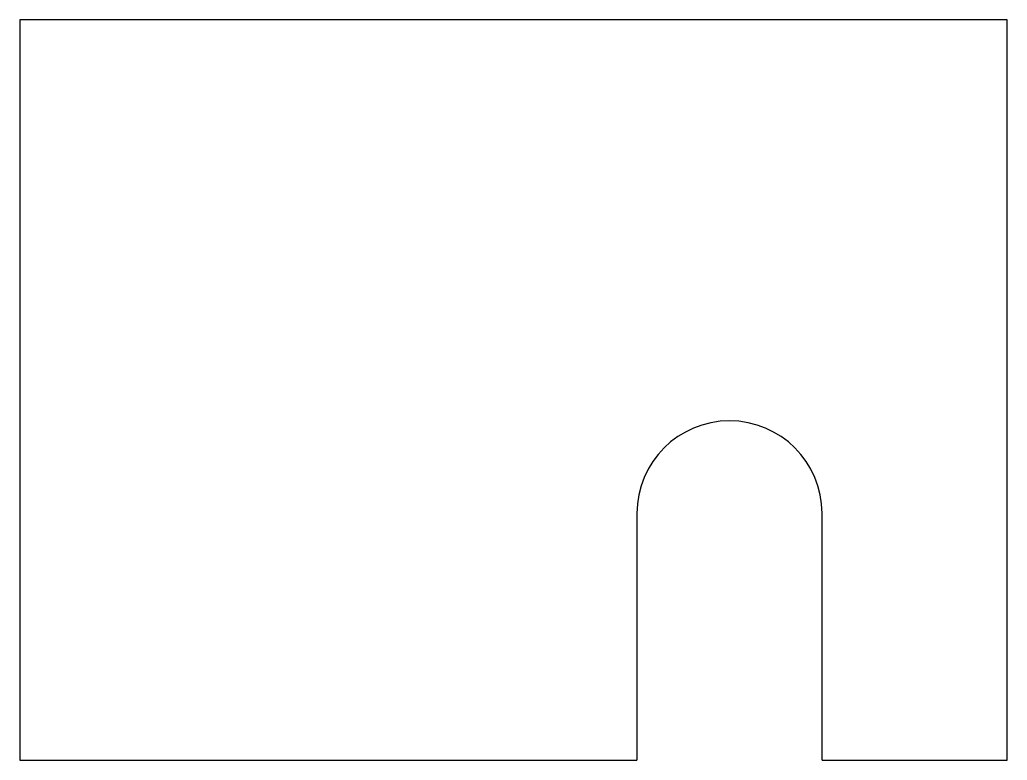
# Model space of a CAD drawing. Header units: millimetres. Extents: x 0 to 80, y 0 to 60.
import ezdxf

# ---------------------------------------------------------------- set-up
doc = ezdxf.new("R2010")
doc.units = ezdxf.units.MM

msp = doc.modelspace()

# ---------------------------------------------------------------- linework, layer by layer
for p, q in [((50, 20), (50, 0)), ((65, 0), (65, 20))]:
    msp.add_line(p, q)
msp.add_lwpolyline([(65, 0), (80, 0), (80, 60), (0, 60), (0, 0), (50, 0)])
msp.add_arc((57.5, 20), 7.5, 0, 180)

doc.saveas('drawing.dxf')
